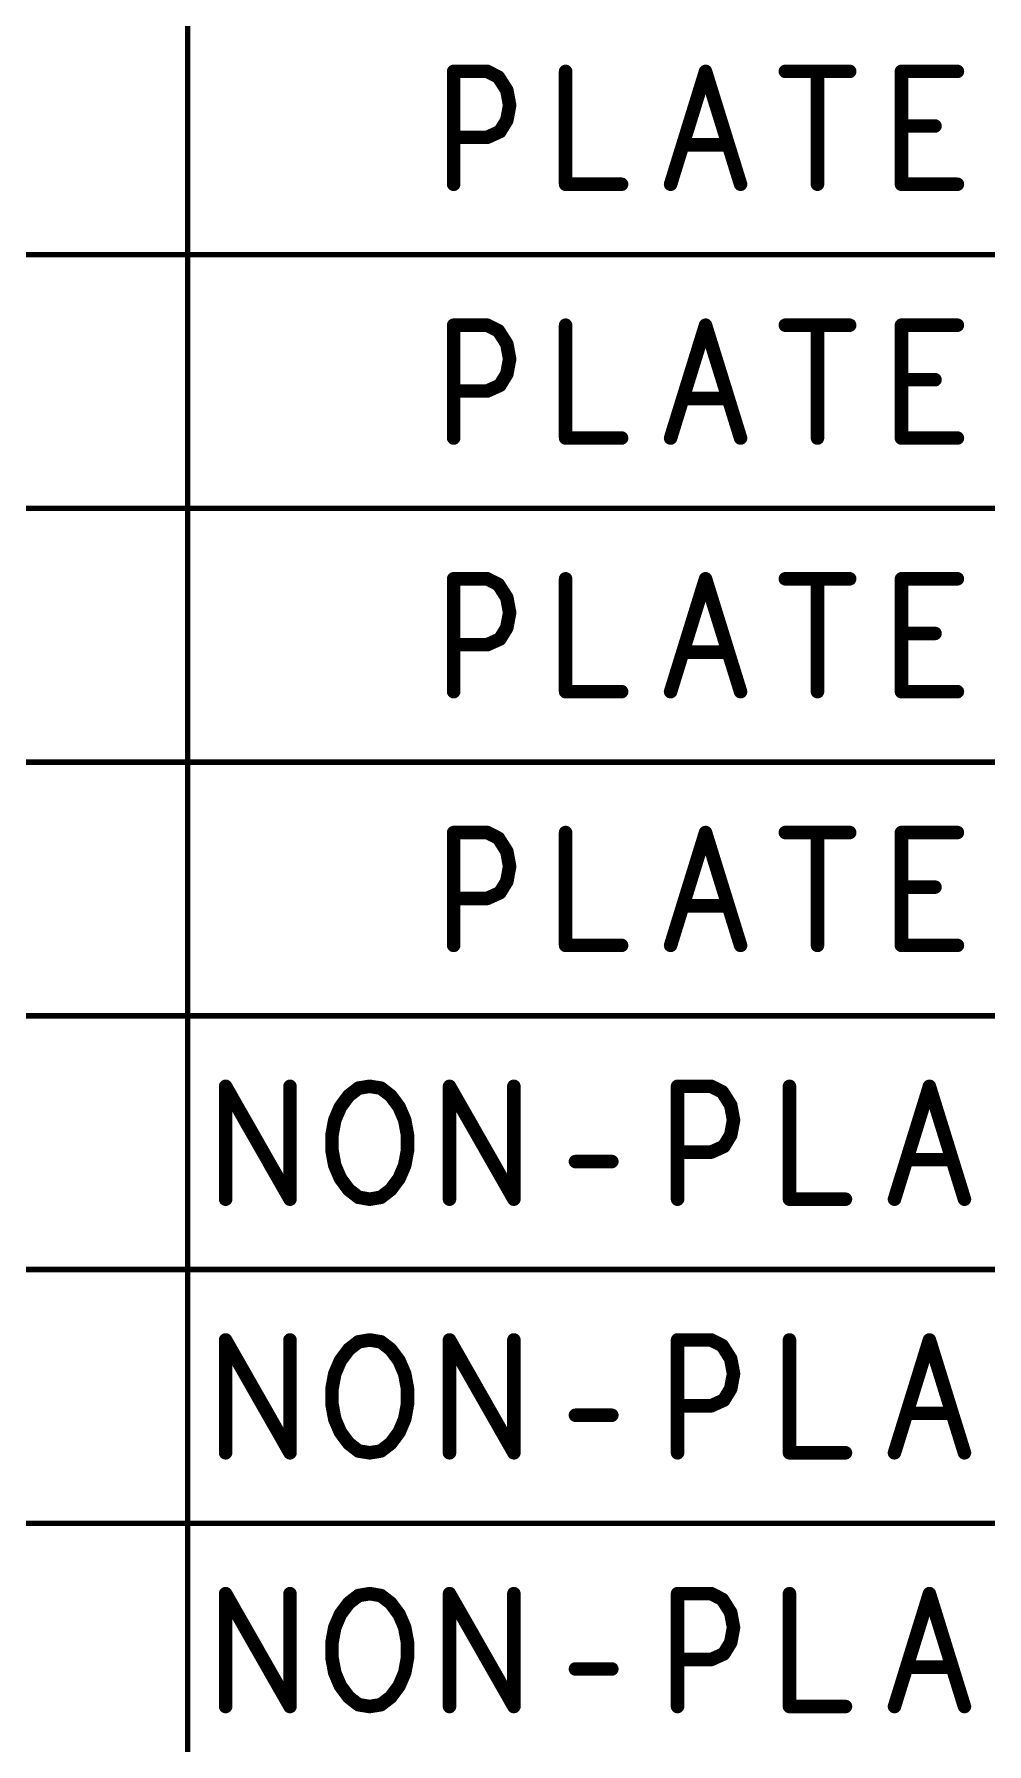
# Model space of a CAD drawing. Extents: x -14.2 to 19.9, y -5.2 to 16.9.
# Drawn here: x 13.244 to 14.299, y 1.354 to 3.248 of the extents above; entities that cross this region are included whole.
import ezdxf

# ---------------------------------------------------------------- set-up
doc = ezdxf.new("R2010")
doc.units = 0
doc.layers.get('0').update_dxf_attribs({"linetype": 'CONTINUOUS'})
doc.layers.add('FAB', color=2, linetype='CONTINUOUS')

# ---------------------------------------------------------------- blocks, each defined once
blk = doc.blocks.new('ROUND_105')
at = {"const_width": 0.0075}
blk.add_lwpolyline([(-0.00375, 0, 1), (0.00375, 0, 1)], format="xyb", close=True, dxfattribs=at)

msp = doc.modelspace()

# ---------------------------------------------------------------- linework, layer by layer
at = {"layer": 'FAB'}
for points, const_width in [([(13.4138, 6.3754), (13.4138, -0.3686)], 0.006), ([(13.7083, 3.0814), (13.7083, 3.2064)], 0.015), ([(13.7083, 3.2064), (13.7455, 3.2064)], 0.015), ([(13.7455, 3.2064), (13.7579, 3.2001)], 0.015), ([(13.7579, 3.2001), (13.7672, 3.1855)], 0.015), ([(13.8323, 3.2064), (13.8323, 3.0814)], 0.015), ([(13.9486, 3.0814), (13.9873, 3.2064)], 0.015), ([(13.9873, 3.2064), (14.0261, 3.0814)], 0.015), ([(14.0757, 3.2064), (14.147, 3.2064)], 0.015), ([(14.1113, 3.2064), (14.1113, 3.0814)], 0.015), ([(14.2043, 3.0814), (14.2043, 3.2064)], 0.015), ([(14.2043, 3.2064), (14.2663, 3.2064)], 0.015), ([(13.7672, 3.1855), (13.7703, 3.1689)], 0.015), ([(13.7703, 3.1689), (13.7672, 3.1522)], 0.015), ([(13.7595, 3.1397), (13.7455, 3.1334)], 0.015), ([(13.7672, 3.1522), (13.7595, 3.1397)], 0.015), ([(14.2415, 3.1459), (14.2043, 3.1459)], 0.015), ([(13.7455, 3.1334), (13.7083, 3.1334)], 0.015), ([(14.0121, 3.1251), (13.9625, 3.1251)], 0.015), ([(13.8323, 3.0814), (13.8943, 3.0814)], 0.015), ([(14.2663, 3.0814), (14.2043, 3.0814)], 0.015), ([(8.7328, 3.0034), (15.4598, 3.0034)], 0.006), ([(13.7083, 2.8003), (13.7083, 2.9253)], 0.015), ([(13.7083, 2.9253), (13.7455, 2.9253)], 0.015), ([(13.7455, 2.9253), (13.7579, 2.9191)], 0.015), ([(13.7579, 2.9191), (13.7672, 2.9045)], 0.015), ([(13.8323, 2.9253), (13.8323, 2.8003)], 0.015), ([(13.9486, 2.8003), (13.9873, 2.9253)], 0.015), ([(13.9873, 2.9253), (14.0261, 2.8003)], 0.015), ([(14.0757, 2.9253), (14.147, 2.9253)], 0.015), ([(14.1113, 2.9253), (14.1113, 2.8003)], 0.015), ([(14.2043, 2.8003), (14.2043, 2.9253)], 0.015), ([(14.2043, 2.9253), (14.2663, 2.9253)], 0.015), ([(13.7672, 2.9045), (13.7703, 2.8879)], 0.015), ([(13.7672, 2.8712), (13.7595, 2.8587)], 0.015), ([(13.7703, 2.8879), (13.7672, 2.8712)], 0.015), ([(13.7455, 2.8524), (13.7083, 2.8524)], 0.015), ([(13.7595, 2.8587), (13.7455, 2.8524)], 0.015), ([(14.2415, 2.8649), (14.2043, 2.8649)], 0.015), ([(14.0121, 2.8441), (13.9625, 2.8441)], 0.015), ([(13.8323, 2.8003), (13.8943, 2.8003)], 0.015), ([(14.2663, 2.8003), (14.2043, 2.8003)], 0.015), ([(8.7328, 2.7224), (15.4598, 2.7224)], 0.006), ([(13.7083, 2.5194), (13.7083, 2.6444)], 0.015), ([(13.7083, 2.6444), (13.7455, 2.6444)], 0.015), ([(13.7455, 2.6444), (13.7579, 2.6381)], 0.015), ([(13.8323, 2.6444), (13.8323, 2.5194)], 0.015), ([(13.9486, 2.5194), (13.9873, 2.6444)], 0.015), ([(13.9873, 2.6444), (14.0261, 2.5194)], 0.015), ([(14.0757, 2.6444), (14.147, 2.6444)], 0.015), ([(14.1113, 2.6444), (14.1113, 2.5194)], 0.015), ([(14.2043, 2.5194), (14.2043, 2.6444)], 0.015), ([(14.2043, 2.6444), (14.2663, 2.6444)], 0.015), ([(13.7579, 2.6381), (13.7672, 2.6235)], 0.015), ([(13.7672, 2.6235), (13.7703, 2.6069)], 0.015), ([(13.7703, 2.6069), (13.7672, 2.5902)], 0.015), ([(13.7672, 2.5902), (13.7595, 2.5777)], 0.015), ([(13.7455, 2.5714), (13.7083, 2.5714)], 0.015), ([(13.7595, 2.5777), (13.7455, 2.5714)], 0.015), ([(14.2415, 2.5839), (14.2043, 2.5839)], 0.015), ([(14.0121, 2.5631), (13.9625, 2.5631)], 0.015), ([(13.8323, 2.5194), (13.8943, 2.5194)], 0.015), ([(14.2663, 2.5194), (14.2043, 2.5194)], 0.015), ([(8.7328, 2.4413), (15.4598, 2.4413)], 0.006), ([(13.7083, 2.2384), (13.7083, 2.3634)], 0.015), ([(13.7083, 2.3634), (13.7455, 2.3634)], 0.015), ([(13.7455, 2.3634), (13.7579, 2.3571)], 0.015), ([(13.8323, 2.3634), (13.8323, 2.2384)], 0.015), ([(13.9486, 2.2384), (13.9873, 2.3634)], 0.015), ([(13.9873, 2.3634), (14.0261, 2.2384)], 0.015), ([(14.0757, 2.3634), (14.147, 2.3634)], 0.015), ([(14.1113, 2.3634), (14.1113, 2.2384)], 0.015), ([(14.2043, 2.2384), (14.2043, 2.3634)], 0.015), ([(14.2043, 2.3634), (14.2663, 2.3634)], 0.015), ([(13.7579, 2.3571), (13.7672, 2.3425)], 0.015), ([(13.7672, 2.3425), (13.7703, 2.3259)], 0.015), ([(13.7703, 2.3259), (13.7672, 2.3092)], 0.015), ([(13.7672, 2.3092), (13.7595, 2.2967)], 0.015), ([(14.2415, 2.3029), (14.2043, 2.3029)], 0.015), ([(13.7455, 2.2904), (13.7083, 2.2904)], 0.015), ([(13.7595, 2.2967), (13.7455, 2.2904)], 0.015), ([(14.0121, 2.2821), (13.9625, 2.2821)], 0.015), ([(13.8323, 2.2384), (13.8943, 2.2384)], 0.015), ([(14.2663, 2.2384), (14.2043, 2.2384)], 0.015), ([(8.7328, 2.1604), (15.4598, 2.1604)], 0.006), ([(13.4557, 1.9573), (13.4557, 2.0823)], 0.015), ([(13.4557, 2.0823), (13.527, 1.9573)], 0.015), ([(13.527, 1.9573), (13.527, 2.0823)], 0.015), ([(13.5921, 2.0719), (13.6029, 2.0803)], 0.015), ([(13.6029, 2.0803), (13.6153, 2.0823)], 0.015), ([(13.6153, 2.0823), (13.6277, 2.0803)], 0.015), ([(13.6277, 2.0803), (13.6386, 2.0719)], 0.015), ([(13.7037, 1.9573), (13.7037, 2.0823)], 0.015), ([(13.7037, 2.0823), (13.775, 1.9573)], 0.015), ([(13.775, 1.9573), (13.775, 2.0823)], 0.015), ([(13.9563, 1.9573), (13.9563, 2.0823)], 0.015), ([(13.9563, 2.0823), (13.9935, 2.0823)], 0.015), ([(13.9935, 2.0823), (14.0059, 2.0761)], 0.015), ([(14.0059, 2.0761), (14.0152, 2.0615)], 0.015), ([(14.0803, 2.0823), (14.0803, 1.9573)], 0.015), ([(14.1966, 1.9573), (14.2353, 2.0823)], 0.015), ([(14.2353, 2.0823), (14.2741, 1.9573)], 0.015), ([(13.5766, 2.0449), (13.5828, 2.0594)], 0.015), ([(13.5828, 2.0594), (13.5921, 2.0719)], 0.015), ([(13.6386, 2.0719), (13.6479, 2.0594)], 0.015), ([(13.6479, 2.0594), (13.6541, 2.0449)], 0.015), ([(14.0152, 2.0615), (14.0183, 2.0449)], 0.015), ([(13.5735, 2.0282), (13.5766, 2.0449)], 0.015), ([(13.6541, 2.0449), (13.6572, 2.0282)], 0.015), ([(14.0183, 2.0449), (14.0152, 2.0282)], 0.015), ([(13.5735, 2.0115), (13.5735, 2.0282)], 0.015), ([(13.6572, 2.0282), (13.6572, 2.0115)], 0.015), ([(14.0152, 2.0282), (14.0075, 2.0157)], 0.015), ([(13.5766, 1.9948), (13.5735, 2.0115)], 0.015), ([(13.6572, 2.0115), (13.6541, 1.9948)], 0.015), ([(13.9935, 2.0094), (13.9563, 2.0094)], 0.015), ([(14.0075, 2.0157), (13.9935, 2.0094)], 0.015), ([(14.2601, 2.0011), (14.2105, 2.0011)], 0.015), ([(13.5828, 1.9803), (13.5766, 1.9948)], 0.015), ([(13.6541, 1.9948), (13.6479, 1.9803)], 0.015), ([(13.8432, 1.999), (13.8835, 1.999)], 0.015), ([(13.5921, 1.9678), (13.5828, 1.9803)], 0.015), ([(13.6029, 1.9594), (13.5921, 1.9678)], 0.015), ([(13.6386, 1.9678), (13.6277, 1.9594)], 0.015), ([(13.6479, 1.9803), (13.6386, 1.9678)], 0.015), ([(13.6153, 1.9573), (13.6029, 1.9594)], 0.015), ([(13.6277, 1.9594), (13.6153, 1.9573)], 0.015), ([(14.0803, 1.9573), (14.1423, 1.9573)], 0.015), ([(8.7328, 1.8794), (15.4598, 1.8794)], 0.006), ([(13.4557, 1.6764), (13.4557, 1.8014)], 0.015), ([(13.4557, 1.8014), (13.527, 1.6764)], 0.015), ([(13.527, 1.6764), (13.527, 1.8014)], 0.015), ([(13.5921, 1.7909), (13.6029, 1.7993)], 0.015), ([(13.6029, 1.7993), (13.6153, 1.8014)], 0.015), ([(13.6153, 1.8014), (13.6277, 1.7993)], 0.015), ([(13.6277, 1.7993), (13.6386, 1.7909)], 0.015), ([(13.7037, 1.6764), (13.7037, 1.8014)], 0.015), ([(13.7037, 1.8014), (13.775, 1.6764)], 0.015), ([(13.775, 1.6764), (13.775, 1.8014)], 0.015), ([(13.9563, 1.6764), (13.9563, 1.8014)], 0.015), ([(13.9563, 1.8014), (13.9935, 1.8014)], 0.015), ([(13.9935, 1.8014), (14.0059, 1.7951)], 0.015), ([(14.0059, 1.7951), (14.0152, 1.7805)], 0.015), ([(14.0803, 1.8014), (14.0803, 1.6764)], 0.015), ([(14.1966, 1.6764), (14.2353, 1.8014)], 0.015), ([(14.2353, 1.8014), (14.2741, 1.6764)], 0.015), ([(13.5766, 1.7639), (13.5828, 1.7784)], 0.015), ([(13.5828, 1.7784), (13.5921, 1.7909)], 0.015), ([(13.6386, 1.7909), (13.6479, 1.7784)], 0.015), ([(13.6479, 1.7784), (13.6541, 1.7639)], 0.015), ([(14.0152, 1.7805), (14.0183, 1.7639)], 0.015), ([(13.5735, 1.7472), (13.5766, 1.7639)], 0.015), ([(13.6541, 1.7639), (13.6572, 1.7472)], 0.015), ([(14.0183, 1.7639), (14.0152, 1.7472)], 0.015), ([(13.5735, 1.7305), (13.5735, 1.7472)], 0.015), ([(13.6572, 1.7472), (13.6572, 1.7305)], 0.015), ([(14.0075, 1.7347), (13.9935, 1.7284)], 0.015), ([(14.0152, 1.7472), (14.0075, 1.7347)], 0.015), ([(13.5766, 1.7138), (13.5735, 1.7305)], 0.015), ([(13.6572, 1.7305), (13.6541, 1.7138)], 0.015), ([(13.8432, 1.718), (13.8835, 1.718)], 0.015), ([(13.9935, 1.7284), (13.9563, 1.7284)], 0.015), ([(14.2601, 1.7201), (14.2105, 1.7201)], 0.015), ([(13.5828, 1.6993), (13.5766, 1.7138)], 0.015), ([(13.5921, 1.6868), (13.5828, 1.6993)], 0.015), ([(13.6479, 1.6993), (13.6386, 1.6868)], 0.015), ([(13.6541, 1.7138), (13.6479, 1.6993)], 0.015), ([(13.6029, 1.6784), (13.5921, 1.6868)], 0.015), ([(13.6153, 1.6764), (13.6029, 1.6784)], 0.015), ([(13.6277, 1.6784), (13.6153, 1.6764)], 0.015), ([(13.6386, 1.6868), (13.6277, 1.6784)], 0.015), ([(14.0803, 1.6764), (14.1423, 1.6764)], 0.015), ([(8.7328, 1.5983), (15.4598, 1.5983)], 0.006), ([(13.4557, 1.3954), (13.4557, 1.5204)], 0.015), ([(13.4557, 1.5204), (13.527, 1.3954)], 0.015), ([(13.527, 1.3954), (13.527, 1.5204)], 0.015), ([(13.5828, 1.4974), (13.5921, 1.5099)], 0.015), ([(13.5921, 1.5099), (13.6029, 1.5183)], 0.015), ([(13.6029, 1.5183), (13.6153, 1.5204)], 0.015), ([(13.6153, 1.5204), (13.6277, 1.5183)], 0.015), ([(13.6277, 1.5183), (13.6386, 1.5099)], 0.015), ([(13.6386, 1.5099), (13.6479, 1.4974)], 0.015), ([(13.7037, 1.3954), (13.7037, 1.5204)], 0.015), ([(13.7037, 1.5204), (13.775, 1.3954)], 0.015), ([(13.775, 1.3954), (13.775, 1.5204)], 0.015), ([(13.9563, 1.3954), (13.9563, 1.5204)], 0.015), ([(13.9563, 1.5204), (13.9935, 1.5204)], 0.015), ([(13.9935, 1.5204), (14.0059, 1.5141)], 0.015), ([(14.0059, 1.5141), (14.0152, 1.4995)], 0.015), ([(14.0803, 1.5204), (14.0803, 1.3954)], 0.015), ([(14.1966, 1.3954), (14.2353, 1.5204)], 0.015), ([(14.2353, 1.5204), (14.2741, 1.3954)], 0.015), ([(13.5766, 1.4829), (13.5828, 1.4974)], 0.015), ([(13.6479, 1.4974), (13.6541, 1.4829)], 0.015), ([(14.0152, 1.4995), (14.0183, 1.4829)], 0.015), ([(13.5735, 1.4662), (13.5766, 1.4829)], 0.015), ([(13.6541, 1.4829), (13.6572, 1.4662)], 0.015), ([(14.0183, 1.4829), (14.0152, 1.4662)], 0.015), ([(13.5735, 1.4495), (13.5735, 1.4662)], 0.015), ([(13.6572, 1.4662), (13.6572, 1.4495)], 0.015), ([(14.0075, 1.4537), (13.9935, 1.4474)], 0.015), ([(14.0152, 1.4662), (14.0075, 1.4537)], 0.015), ([(13.5766, 1.4328), (13.5735, 1.4495)], 0.015), ([(13.5828, 1.4183), (13.5766, 1.4328)], 0.015), ([(13.6541, 1.4328), (13.6479, 1.4183)], 0.015), ([(13.6572, 1.4495), (13.6541, 1.4328)], 0.015), ([(13.8432, 1.437), (13.8835, 1.437)], 0.015), ([(13.9935, 1.4474), (13.9563, 1.4474)], 0.015), ([(14.2601, 1.4391), (14.2105, 1.4391)], 0.015), ([(13.5921, 1.4058), (13.5828, 1.4183)], 0.015), ([(13.6479, 1.4183), (13.6386, 1.4058)], 0.015), ([(13.6029, 1.3974), (13.5921, 1.4058)], 0.015), ([(13.6153, 1.3954), (13.6029, 1.3974)], 0.015), ([(13.6277, 1.3974), (13.6153, 1.3954)], 0.015), ([(13.6386, 1.4058), (13.6277, 1.3974)], 0.015), ([(14.0803, 1.3954), (14.1423, 1.3954)], 0.015)]:
    msp.add_lwpolyline(points, dxfattribs=dict(at, const_width=const_width))

# ---------------------------------------------------------------- block references
for p in [(13.7083, 3.2064), (13.7083, 3.2064), (13.7455, 3.2064), (13.7455, 3.2064), (13.7579, 3.2001), (13.7579, 3.2001), (13.8323, 3.2064), (13.9873, 3.2064), (13.9873, 3.2064), (14.0757, 3.2064), (14.1113, 3.2064), (14.147, 3.2064), (14.2043, 3.2064), (14.2043, 3.2064), (14.2663, 3.2064), (13.7672, 3.1855), (13.7672, 3.1855), (13.7703, 3.1689), (13.7703, 3.1689), (13.7595, 3.1397), (13.7595, 3.1397), (13.7672, 3.1522), (13.7672, 3.1522), (14.2043, 3.1459), (14.2415, 3.1459), (13.7083, 3.1334), (13.7455, 3.1334), (13.7455, 3.1334), (13.9625, 3.1251), (14.0121, 3.1251), (13.7083, 3.0814), (13.8323, 3.0814), (13.8323, 3.0814), (13.8943, 3.0814), (13.9486, 3.0814), (14.0261, 3.0814), (14.1113, 3.0814), (14.2043, 3.0814), (14.2043, 3.0814), (14.2663, 3.0814), (13.7083, 2.9253), (13.7083, 2.9253), (13.7455, 2.9253), (13.7455, 2.9253), (13.7579, 2.9191), (13.7579, 2.9191), (13.8323, 2.9253), (13.9873, 2.9253), (13.9873, 2.9253), (14.0757, 2.9253), (14.1113, 2.9253), (14.147, 2.9253), (14.2043, 2.9253), (14.2043, 2.9253), (14.2663, 2.9253), (13.7672, 2.9045), (13.7672, 2.9045), (13.7672, 2.8712), (13.7672, 2.8712), (13.7703, 2.8879), (13.7703, 2.8879), (13.7083, 2.8524), (13.7455, 2.8524), (13.7455, 2.8524), (13.7595, 2.8587), (13.7595, 2.8587), (14.2043, 2.8649), (14.2415, 2.8649), (13.9625, 2.8441), (14.0121, 2.8441), (13.7083, 2.8003), (13.8323, 2.8003), (13.8323, 2.8003), (13.8943, 2.8003), (13.9486, 2.8003), (14.0261, 2.8003), (14.1113, 2.8003), (14.2043, 2.8003), (14.2043, 2.8003), (14.2663, 2.8003), (13.7083, 2.6444), (13.7083, 2.6444), (13.7455, 2.6444), (13.7455, 2.6444), (13.8323, 2.6444), (13.9873, 2.6444), (13.9873, 2.6444), (14.0757, 2.6444), (14.1113, 2.6444), (14.147, 2.6444), (14.2043, 2.6444), (14.2043, 2.6444), (14.2663, 2.6444), (13.7579, 2.6381), (13.7579, 2.6381), (13.7672, 2.6235), (13.7672, 2.6235), (13.7703, 2.6069), (13.7703, 2.6069), (13.7672, 2.5902), (13.7672, 2.5902), (13.7083, 2.5714), (13.7455, 2.5714), (13.7455, 2.5714), (13.7595, 2.5777), (13.7595, 2.5777), (14.2043, 2.5839), (14.2415, 2.5839), (13.9625, 2.5631), (14.0121, 2.5631), (13.7083, 2.5194), (13.8323, 2.5194), (13.8323, 2.5194), (13.8943, 2.5194), (13.9486, 2.5194), (14.0261, 2.5194), (14.1113, 2.5194), (14.2043, 2.5194), (14.2043, 2.5194), (14.2663, 2.5194), (13.7083, 2.3634), (13.7083, 2.3634), (13.7455, 2.3634), (13.7455, 2.3634), (13.8323, 2.3634), (13.9873, 2.3634), (13.9873, 2.3634), (14.0757, 2.3634), (14.1113, 2.3634), (14.147, 2.3634), (14.2043, 2.3634), (14.2043, 2.3634), (14.2663, 2.3634), (13.7579, 2.3571), (13.7579, 2.3571), (13.7672, 2.3425), (13.7672, 2.3425), (13.7703, 2.3259), (13.7703, 2.3259), (13.7672, 2.3092), (13.7672, 2.3092), (14.2043, 2.3029), (14.2415, 2.3029), (13.7083, 2.2904), (13.7455, 2.2904), (13.7455, 2.2904), (13.7595, 2.2967), (13.7595, 2.2967), (13.9625, 2.2821), (14.0121, 2.2821), (13.7083, 2.2384), (13.8323, 2.2384), (13.8323, 2.2384), (13.8943, 2.2384), (13.9486, 2.2384), (14.0261, 2.2384), (14.1113, 2.2384), (14.2043, 2.2384), (14.2043, 2.2384), (14.2663, 2.2384), (13.4557, 2.0823), (13.4557, 2.0823), (13.527, 2.0823), (13.6029, 2.0803), (13.6029, 2.0803), (13.6153, 2.0823), (13.6153, 2.0823), (13.6277, 2.0803), (13.6277, 2.0803), (13.7037, 2.0823), (13.7037, 2.0823), (13.775, 2.0823), (13.9563, 2.0823), (13.9563, 2.0823), (13.9935, 2.0823), (13.9935, 2.0823), (14.0059, 2.0761), (14.0059, 2.0761), (14.0803, 2.0823), (14.2353, 2.0823), (14.2353, 2.0823), (13.5828, 2.0594), (13.5828, 2.0594), (13.5921, 2.0719), (13.5921, 2.0719), (13.6386, 2.0719), (13.6386, 2.0719), (13.6479, 2.0594), (13.6479, 2.0594), (14.0152, 2.0615), (14.0152, 2.0615), (13.5766, 2.0449), (13.5766, 2.0449), (13.6541, 2.0449), (13.6541, 2.0449), (14.0183, 2.0449), (14.0183, 2.0449), (13.5735, 2.0282), (13.5735, 2.0282), (13.6572, 2.0282), (13.6572, 2.0282), (14.0152, 2.0282), (14.0152, 2.0282), (13.5735, 2.0115), (13.5735, 2.0115), (13.6572, 2.0115), (13.6572, 2.0115), (13.9563, 2.0094), (13.9935, 2.0094), (13.9935, 2.0094), (14.0075, 2.0157), (14.0075, 2.0157), (14.2105, 2.0011), (14.2601, 2.0011), (13.5766, 1.9948), (13.5766, 1.9948), (13.6541, 1.9948), (13.6541, 1.9948), (13.8432, 1.999), (13.8835, 1.999), (13.5828, 1.9803), (13.5828, 1.9803), (13.5921, 1.9678), (13.5921, 1.9678), (13.6386, 1.9678), (13.6386, 1.9678), (13.6479, 1.9803), (13.6479, 1.9803), (13.4557, 1.9573), (13.527, 1.9573), (13.527, 1.9573), (13.6029, 1.9594), (13.6029, 1.9594), (13.6153, 1.9573), (13.6153, 1.9573), (13.6277, 1.9594), (13.6277, 1.9594), (13.7037, 1.9573), (13.775, 1.9573), (13.775, 1.9573), (13.9563, 1.9573), (14.0803, 1.9573), (14.0803, 1.9573), (14.1423, 1.9573), (14.1966, 1.9573), (14.2741, 1.9573), (13.4557, 1.8014), (13.4557, 1.8014), (13.527, 1.8014), (13.6029, 1.7993), (13.6029, 1.7993), (13.6153, 1.8014), (13.6153, 1.8014), (13.6277, 1.7993), (13.6277, 1.7993), (13.7037, 1.8014), (13.7037, 1.8014), (13.775, 1.8014), (13.9563, 1.8014), (13.9563, 1.8014), (13.9935, 1.8014), (13.9935, 1.8014), (14.0059, 1.7951), (14.0059, 1.7951), (14.0803, 1.8014), (14.2353, 1.8014), (14.2353, 1.8014), (13.5828, 1.7784), (13.5828, 1.7784), (13.5921, 1.7909), (13.5921, 1.7909), (13.6386, 1.7909), (13.6386, 1.7909), (13.6479, 1.7784), (13.6479, 1.7784), (14.0152, 1.7805), (14.0152, 1.7805), (13.5766, 1.7639), (13.5766, 1.7639), (13.6541, 1.7639), (13.6541, 1.7639), (14.0183, 1.7639), (14.0183, 1.7639), (13.5735, 1.7472), (13.5735, 1.7472), (13.6572, 1.7472), (13.6572, 1.7472), (14.0075, 1.7347), (14.0075, 1.7347), (14.0152, 1.7472), (14.0152, 1.7472), (13.5735, 1.7305), (13.5735, 1.7305), (13.6572, 1.7305), (13.6572, 1.7305), (13.8432, 1.718), (13.8835, 1.718), (13.9563, 1.7284), (13.9935, 1.7284), (13.9935, 1.7284), (14.2105, 1.7201), (14.2601, 1.7201), (13.5766, 1.7138), (13.5766, 1.7138), (13.5828, 1.6993), (13.5828, 1.6993), (13.6479, 1.6993), (13.6479, 1.6993), (13.6541, 1.7138), (13.6541, 1.7138), (13.5921, 1.6868), (13.5921, 1.6868), (13.6029, 1.6784), (13.6029, 1.6784), (13.6277, 1.6784), (13.6277, 1.6784), (13.6386, 1.6868), (13.6386, 1.6868), (13.4557, 1.6764), (13.527, 1.6764), (13.527, 1.6764), (13.6153, 1.6764), (13.6153, 1.6764), (13.7037, 1.6764), (13.775, 1.6764), (13.775, 1.6764), (13.9563, 1.6764), (14.0803, 1.6764), (14.0803, 1.6764), (14.1423, 1.6764), (14.1966, 1.6764), (14.2741, 1.6764), (13.4557, 1.5204), (13.4557, 1.5204), (13.527, 1.5204), (13.5921, 1.5099), (13.5921, 1.5099), (13.6029, 1.5183), (13.6029, 1.5183), (13.6153, 1.5204), (13.6153, 1.5204), (13.6277, 1.5183), (13.6277, 1.5183), (13.6386, 1.5099), (13.6386, 1.5099), (13.7037, 1.5204), (13.7037, 1.5204), (13.775, 1.5204), (13.9563, 1.5204), (13.9563, 1.5204), (13.9935, 1.5204), (13.9935, 1.5204), (14.0059, 1.5141), (14.0059, 1.5141), (14.0803, 1.5204), (14.2353, 1.5204), (14.2353, 1.5204), (13.5828, 1.4974), (13.5828, 1.4974), (13.6479, 1.4974), (13.6479, 1.4974), (14.0152, 1.4995), (14.0152, 1.4995), (13.5766, 1.4829), (13.5766, 1.4829), (13.6541, 1.4829), (13.6541, 1.4829), (14.0183, 1.4829), (14.0183, 1.4829), (13.5735, 1.4662), (13.5735, 1.4662), (13.6572, 1.4662), (13.6572, 1.4662), (14.0075, 1.4537), (14.0075, 1.4537), (14.0152, 1.4662), (14.0152, 1.4662), (13.5735, 1.4495), (13.5735, 1.4495), (13.5766, 1.4328), (13.5766, 1.4328), (13.6541, 1.4328), (13.6541, 1.4328), (13.6572, 1.4495), (13.6572, 1.4495), (13.8432, 1.437), (13.8835, 1.437), (13.9563, 1.4474), (13.9935, 1.4474), (13.9935, 1.4474), (14.2105, 1.4391), (14.2601, 1.4391), (13.5828, 1.4183), (13.5828, 1.4183), (13.6479, 1.4183), (13.6479, 1.4183), (13.4557, 1.3954), (13.527, 1.3954), (13.527, 1.3954), (13.5921, 1.4058), (13.5921, 1.4058), (13.6029, 1.3974), (13.6029, 1.3974), (13.6153, 1.3954), (13.6153, 1.3954), (13.6277, 1.3974), (13.6277, 1.3974), (13.6386, 1.4058), (13.6386, 1.4058), (13.7037, 1.3954), (13.775, 1.3954), (13.775, 1.3954), (13.9563, 1.3954), (14.0803, 1.3954), (14.0803, 1.3954), (14.1423, 1.3954), (14.1966, 1.3954), (14.2741, 1.3954)]:
    msp.add_blockref('ROUND_105', p, dxfattribs=at)

doc.saveas('drawing.dxf')
